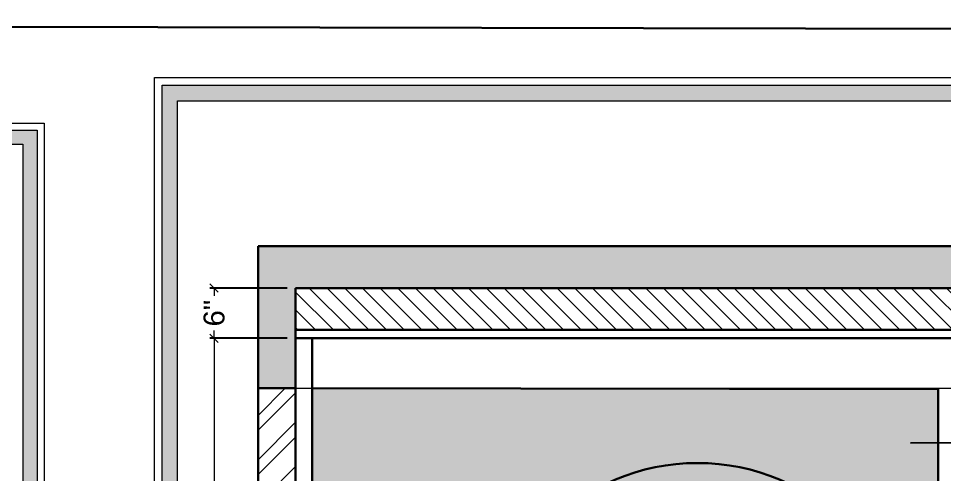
# Model space of a CAD drawing. Header units: millimetres. Extents: x 56222 to 3066687, y -650199 to -121287.
# Drawn here: x 131519.3 to 131630.2, y -183890.3 to -183835.7 of the extents above; entities that cross this region are included whole.
import ezdxf
from ezdxf import colors
from ezdxf.entities.mleader import LeaderData, LeaderLine
from ezdxf.math import Vec2, Vec3

# ---------------------------------------------------------------- set-up
doc = ezdxf.new("R2010")
doc.units = ezdxf.units.MM
doc.header["$MEASUREMENT"] = 0
doc.header["$PDMODE"] = 35
doc.linetypes.add('CENTER', pattern=[2, 1.25, -0.25, 0.25, -0.25])
doc.linetypes.add('DASHEDX2', pattern=[1.5, 1, -0.5])
doc.layers.get('Defpoints').update_dxf_attribs({"color": 220})
doc.layers.add('AR HATCH-7', color=7, linetype='Continuous')
for name, color, linetype, lineweight in [('dim05', 1, 'Continuous', 13), ('Dimension', 10, 'DASHEDX2', 20), ('FURNITURE', 32, 'Continuous', 9), ('GROUND FLOOR  ( HATCH )', 251, 'Continuous', 9), ('HACHA', 253, 'Continuous', 5), ('SECTION ( SLAB PLine )', 104, 'Continuous', 30), ('Text', 7, 'Continuous', 15), ('TILE', 14, 'Continuous', 9), ('wall', 7, 'Continuous', 30), ('XX~SLAB ( BEAM )~ ( DIM )', 7, 'Continuous', 9)]:
    doc.layers.add(name, color=color, linetype=linetype, lineweight=lineweight)
doc.styles.add('Arial', font='arial.ttf')
doc.styles.get("Standard").update_dxf_attribs({"font": 'arial.ttf', "height": 6})
doc.styles.add('style4', font='ARIALN.TTF')
doc.dimstyles.new('ISO-25', dxfattribs={"dimtxt": 2.5, "dimasz": 1, "dimexe": 0.5, "dimexo": 1, "dimtad": 0, "dimdec": 1, "dimlunit": 4, "dimtxsty": 'Standard', "dimblk": 'OBLIQUE', "dimcen": 2.5, "dimclrd": 1, "dimclre": 1, "dimclrt": 5, "dimadec": 0, "dimazin": 0, "dimtfac": 1, "dimtdec": 1, "dimtmove": 0, "dimatfit": 3, "dimfxl": 1, "dimlwd": -1, "dimarcsym": 0})

# ---------------------------------------------------------------- blocks, each defined once
blk = doc.blocks.new('_Oblique')
at = {"layer": 'wall', "color": 0, "lineweight": -2}
blk.add_line((-0.5, -0.5), (0.5, 0.5), dxfattribs=at)
blk = doc.blocks.new('*D161')
at = {"layer": 'Defpoints', "color": 0, "lineweight": 30, "transparency": 16777216}
for p in [(131542.7254088491, -183874.0075405371), (131552.4852042001, -183874.0075405371), (131554.4852042001, -183958.8319935744)]:
    blk.add_point(p, dxfattribs=at)
at = {"layer": 'dim05', "color": 1, "linetype": 'Continuous', "lineweight": -2, "transparency": 16777216}
for p, q in [((131551.4852042001, -183874.0075405371), (131542.2254088491, -183874.0075405371)), ((131553.4852042001, -183958.8319935744), (131542.2254088491, -183958.8319935744))]:
    blk.add_line(p, q, dxfattribs=at)
at = {"layer": 'dim05', "color": 1, "linetype": 'Continuous', "transparency": 16777216}
for p, q in [((131542.7254088491, -183874.0075405371), (131542.7254088491, -183912.4821817898)), ((131542.7254088491, -183958.8319935744), (131542.7254088491, -183920.3573523218))]:
    blk.add_line(p, q, dxfattribs=at)
at = {"layer": 'dim05', "color": 1, "transparency": 16777216}
for p, rotation in [((131542.7254088491, -183874.0075405371), 90), ((131542.7254088491, -183958.8319935744), 270)]:
    blk.add_blockref('_Oblique', p, dxfattribs=dict(at, rotation=rotation))
at = {"layer": 'dim05', "color": 5, "lineweight": 25, "transparency": 16777216, "insert": (131542.725408849, -183916.4197670558), "char_height": 2.5, "attachment_point": 5, "rotation": 90, "style": 'Arial'}
blk.add_mtext('7\'-1"', dxfattribs=at)
blk = doc.blocks.new('*D162')
at = {"layer": 'Defpoints', "color": 0, "lineweight": 30, "transparency": 16777216}
for p in [(131542.7254088491, -183868.0075405372), (131552.4852042001, -183868.0075405372), (131552.4852042001, -183874.0075405371)]:
    blk.add_point(p, dxfattribs=at)
at = {"layer": 'dim05', "color": 1, "linetype": 'Continuous', "lineweight": -2, "transparency": 16777216}
for p, q in [((131551.4852042001, -183868.0075405372), (131542.2254088491, -183868.0075405372)), ((131551.4852042001, -183874.0075405371), (131542.2254088491, -183874.0075405371))]:
    blk.add_line(p, q, dxfattribs=at)
at = {"layer": 'dim05', "color": 1, "linetype": 'Continuous', "transparency": 16777216}
for p, q in [((131542.7254088491, -183868.0075405372), (131542.7254088491, -183868.938986649)), ((131542.7254088491, -183874.0075405371), (131542.7254088491, -183873.0760944253))]:
    blk.add_line(p, q, dxfattribs=at)
at = {"layer": 'dim05', "color": 1, "transparency": 16777216}
for p, rotation in [((131542.7254088491, -183868.0075405372), 90), ((131542.7254088491, -183874.0075405371), 270)]:
    blk.add_blockref('_Oblique', p, dxfattribs=dict(at, rotation=rotation))
at = {"layer": 'dim05', "color": 5, "lineweight": 25, "transparency": 16777216, "insert": (131542.725408849, -183871.0075405372), "char_height": 2.5, "attachment_point": 5, "rotation": 90, "style": 'Arial'}
blk.add_mtext('6"', dxfattribs=at)

msp = doc.modelspace()

# ---------------------------------------------------------------- hatches: boundary and pattern name
at = {"layer": 'AR HATCH-7', "lineweight": 0, "true_color": 0x939598}
h = msp.add_hatch(dxfattribs=at)
h.set_pattern_fill('AR-CONC', color=252, angle=45)
h.set_pattern_definition([(94.99999999999997, (0, -839.1587696013448), (5.515519991722208, 4.628070788119675), [0.75, -8.25]), (40.00000000000002, (0, -839.1587696013448), (-6.299921673908859, 4.337681495980274), [0.6, -6.6]), (145.45144446, (0.459626655615763, -838.7730970378002), (-0.7844016433796002, 8.965752213322599), [0.63740192, -7.01142112]), (91.18419999999998, (-1.414213562373095, -837.7445560389717), (8.71693387946328, 6.376137762145187), [1.125, -12.375]), (141.63563549, (-0.6878023983646285, -837.213211693257), (-0.2790006838437646, 13.49711668190895), [0.95610342, -10.5171376]), (36.18416399000001, (-1.414213562373095, -837.7445560389717), (-0.2790006846561948, 13.49711667396096), [0.9, -9.90000001]), (66, (-0.3535533905932738, -837.3910026483785), (7.067715721143024, 1.373824764677699), [0.7499999999999997, -8.249999999999995]), (11.00000000000004, (-0.3535533905932738, -837.3910026483785), (-3.407085930619541, 6.848084353987662), [0.6, -6.6]), (116.45144474, (0.2354229155045856, -837.2765172521782), (3.660629749971532, 8.22190905583728), [0.6374019000000001, -7.01142112]), (82.50000000000001, (0, -839.1587696013448), (-2.267931853063402, 2.439898176125473), [0, -6.519999999999997, 0, -6.699999999999998, 0, -6.624999999999997]), (52.49999999999999, (0, -839.1587696013448), (-0.9287294220246007, 4.649094499003634), [0, -3.82, 0, -6.37, 0, -2.525]), (12.5, (-1.576848122046001, -840.7356177233909), (3.934181673192061, 3.615207618148607), [0, -2.5, 0, -7.8, 0, -10.35]), (2.499999999999997, (-2.283954903232549, -841.4427245045774), (3.415899831984662, 4.83159806873949), [0, -3.25, 0, -5.18, 0, -7.35])])
h.paths.add_polyline_path([(131737.9852042, -183863.007540537), (131547.9852042, -183863.007540537), (131547.9852042, -183880.007540537), (131552.4852042, -183880.007540537), (131552.4852042, -183868.0075405371), (131733.4852042001, -183868.0075405371), (131737.9852042, -183868.0075405371)])
h.paths.add_polyline_path([(131737.9852042, -183868.0075405371), (131733.4852042001, -183868.0075405371), (131733.4852042001, -183870.8266715393), (131737.9852042, -183870.7892567042)], flags=17)
h.paths.add_polyline_path([(131737.9852042, -183870.7892567042), (131733.4852042001, -183870.8266715393), (131733.4852042001, -183880.007540537), (131737.9852042, -183880.007540537)], flags=17)
at = {"layer": 'AR HATCH-7', "lineweight": 9, "true_color": 0x939598}
h = msp.add_hatch(dxfattribs=at)
h.set_pattern_fill('ANSI32', color=252, scale=10)
h.set_pattern_definition([(45, (252.5417360628489, -836.1587696013448), (-2.651650429449553, 2.651650429449553), []), (45, (254.3095030128489, -836.1587696013448), (-2.651650429449553, 2.651650429449553), [])])
h.paths.add_polyline_path([(131737.9852042001, -183880.007540537), (131733.4852042001, -183880.007540537), (131733.4852042, -183892.0180154019), (131737.9852042, -183891.9806005668)])
h.paths.add_polyline_path([(131737.9852042, -183891.9806005668), (131733.4852042001, -183892.0180154019), (131733.4852042, -183992.007540537), (131737.9852042, -183992.007540537)])
h.paths.add_polyline_path([(131552.4852042, -183880.007540537), (131547.9852042001, -183880.007540537), (131547.9852042001, -183992.007540537), (131552.4852042, -183992.007540537)])
at = {"layer": 'AR HATCH-7', "lineweight": 30, "true_color": 0xe7e2df, "transparency": 33554687}
h = msp.add_hatch(color=254, dxfattribs=at)
h.dxf.hatch_style = 1
edge = h.paths.add_edge_path()
edge.add_line((131629.4852042, -183880.007540537), (131554.4852042, -183880.007540537))
edge.add_line((131554.4852042, -183880.007540537), (131554.4852042, -183958.8319935743))
edge.add_line((131554.4852042, -183958.8319935743), (131575.4109527951, -183958.8319935743))
edge.add_line((131575.4109527951, -183958.8319935743), (131575.4109527951, -183923.1759334623))
edge.add_line((131575.4109527951, -183923.1759334623), (131571.6008610338, -183923.1800142943))
edge.add_line((131571.6008610338, -183923.1800142943), (131571.6008610338, -183936.1657326043))
edge.add_arc((131564.9832368958, -183934.9571118648), 6.72708802699688, 186.1842160076688, 349.64976563712423, ccw=False)
edge.add_line((131558.2952959588, -183935.6817906534), (131558.2952959588, -183899.7163798688))
edge.add_arc((131564.9832368958, -183900.4410586575), 6.727088026985101, 89.9999999997521, 173.8157839917849, ccw=False)
edge.add_line((131564.9832368958, -183893.7139706304), (131564.9480784975, -183893.713182822))
edge.add_line((131564.9480784975, -183893.713182822), (131564.9832368958, -183893.7139706304))
edge.add_arc((131564.9832368958, -183900.4410586575), 6.727088027022546, 10.350234362343485, 90, ccw=False)
edge.add_line((131571.6008610338, -183899.232437918), (131571.6008610338, -183923.1800142943))
edge.add_line((131571.6008610338, -183923.1800142943), (131575.4109527951, -183923.1759334623))
edge.add_line((131575.4109527951, -183923.1759334623), (131575.4109527951, -183914.1693078823))
edge.add_arc((131600.6325931214, -183914.1693078823), 25.22164032631554, 10.592526118590285, 180.0000000000661, ccw=False)
edge.add_line((131625.4244399521, -183909.5329869838), (131629.4852042, -183909.5276017279))
edge.add_line((131629.4852042, -183909.5276017279), (131629.4852042, -183880.007540537))
edge = h.paths.add_edge_path(flags=17)
edge.add_line((131629.4852042, -183909.5276017279), (131625.4244399521, -183909.5329869838))
edge.add_arc((131600.6325931213, -183914.1693078823), 25.22164032637873, 0, 10.592526118630872, ccw=False)
edge.add_line((131625.8542334477, -183914.1693078823), (131625.8542334477, -183923.0597938879))
edge.add_arc((131623.8542334482, -183927.0200567349), 4.436629555731371, 61.48083573710619, 63.20544899618699, ccw=False)
edge.add_line((131625.9725141191, -183923.1217790621), (131629.4852042, -183923.1180167648))
edge.add_line((131629.4852042, -183923.1180167648), (131629.4852042, -183909.5276017279))
edge = h.paths.add_edge_path(flags=17)
edge.add_line((131629.4852042, -183923.1180167648), (131625.9725141191, -183923.1217790621))
edge.add_arc((131623.8542334477, -183927.020056735), 4.436629556121227, 0, 61.48083573256878, ccw=False)
edge.add_arc((131623.8542334477, -183927.020056735), 4.436629556119442, -63.20544899150008, 0, ccw=False)
edge.add_line((131625.8542334477, -183930.9803195821), (131625.8542334477, -183934.7822679409))
edge.add_arc((131623.8542334477, -183938.7425307879), 4.436629556097421, -0.16745377865061073, 63.205448990995194, ccw=False)
edge.add_line((131628.2908440556, -183938.7554973508), (131629.4852042, -183938.7535271756))
edge.add_line((131629.4852042, -183938.7535271756), (131629.4852042, -183923.1180167648))
edge = h.paths.add_edge_path(flags=17)
edge.add_line((131629.4852042, -183938.7535271756), (131628.2908440556, -183938.7554973508))
edge.add_arc((131623.8542334477, -183938.742530788), 4.43662955613407, 296.7945510090048, 359.83254622210114, ccw=False)
edge.add_line((131625.8542334477, -183942.7027936351), (131625.8542334477, -183946.5047419938))
edge.add_arc((131623.8542334477, -183950.4650048409), 4.43662955611028, 0, 63.20544899150008, ccw=False)
edge.add_arc((131623.8542334477, -183950.4650048409), 4.436629556119442, -63.20544899150008, 0, ccw=False)
edge.add_line((131625.8542334477, -183954.425267688), (131625.8542334477, -183956.2330311606))
edge.add_line((131625.8542334477, -183956.2330311606), (131629.4852042, -183956.2291421778))
edge.add_line((131629.4852042, -183956.2291421778), (131629.4852042, -183938.7535271756))
h.paths.add_polyline_path([(131629.4852042, -183956.2291421778), (131625.8542334477, -183956.2330311606), (131625.8542334477, -183961.5644953605), (131629.4852042, -183961.5597665452)])
edge = h.paths.add_edge_path()
edge.add_line((131629.4852042, -183961.5597665452), (131625.8542334477, -183961.5644953605))
edge.add_line((131625.8542334477, -183961.5644953605), (131625.8542334477, -183971.9968994551))
edge.add_arc((131625.6303663733, -183973.9843308458), 1.999999999993403, 0, 83.57321245489419, ccw=False)
edge.add_line((131627.6303663733, -183973.9843308458), (131627.6303663734, -183992.007540537))
edge.add_line((131627.6303663734, -183992.007540537), (131629.4852042, -183992.007540537))
edge.add_line((131629.4852042, -183992.007540537), (131629.4852042, -183961.5597665452))
edge = h.paths.add_edge_path()
edge.add_line((131625.8542334477, -183961.5644953605), (131623.8542334477, -183961.5671000718))
edge.add_line((131623.8542334477, -183961.5671000718), (131623.8542334477, -183971.9843308458))
edge.add_line((131623.8542334477, -183971.9843308458), (131625.6303663733, -183971.9843308458))
edge.add_arc((131625.6303663733, -183973.9843308458), 2, 83.57321245323709, 89.9999999983325, ccw=False)
edge.add_line((131625.8542334477, -183971.9968994551), (131625.8542334477, -183961.5644953605))
h.paths.add_polyline_path([(131623.8542334477, -183961.5671000718), (131621.8542334477, -183961.5697047831), (131621.8542334477, -183971.9843308458), (131623.8542334477, -183971.9843308458)])
h.paths.add_polyline_path([(131625.8542334477, -183956.2330311606), (131623.8542334477, -183956.235173278), (131623.8542334477, -183961.5671000718), (131625.8542334477, -183961.5644953605)])
h.paths.add_polyline_path([(131623.8542334477, -183956.235173278), (131621.8542334477, -183956.2373153954), (131621.8542334477, -183961.5697047831), (131623.8542334477, -183961.5671000718)])
edge = h.paths.add_edge_path(flags=17)
edge.add_arc((131623.8542334477, -183950.4650048409), 4.436629556149379, 270.00000000037585, 296.79455100866596, ccw=False)
edge.add_line((131623.8542334477, -183954.901634397), (131623.8542334477, -183956.235173278))
edge.add_line((131623.8542334477, -183956.235173278), (131625.8542334477, -183956.2330311606))
edge.add_line((131625.8542334477, -183956.2330311606), (131625.8542334477, -183954.425267688))
edge = h.paths.add_edge_path(flags=17)
edge.add_arc((131623.8542334477, -183950.4650048409), 4.436629556148546, 243.20544899133398, 269.99999999962415, ccw=False)
edge.add_line((131621.8542334477, -183954.425267688), (131621.8542334477, -183956.2373153954))
edge.add_line((131621.8542334477, -183956.2373153954), (131623.8542334477, -183956.235173278))
edge.add_line((131623.8542334477, -183956.235173278), (131623.8542334477, -183954.901634397))
edge = h.paths.add_edge_path(flags=17)
edge.add_arc((131623.8542334477, -183938.7425307879), 4.436629556149379, 270.00000000037585, 296.79455100866596, ccw=False)
edge.add_line((131623.8542334477, -183943.1791603441), (131623.8542334477, -183946.0283752848))
edge.add_arc((131623.8542334477, -183950.465004841), 4.436629556148546, 63.20544899133398, 89.99999999962421, ccw=False)
edge.add_line((131625.8542334477, -183946.5047419938), (131625.8542334477, -183942.7027936351))
edge = h.paths.add_edge_path(flags=17)
edge.add_arc((131623.8542334477, -183938.7425307879), 4.436629556148546, 243.20544899133398, 269.99999999962415, ccw=False)
edge.add_line((131621.8542334477, -183942.7027936351), (131621.8542334477, -183946.5047419938))
edge.add_arc((131623.8542334477, -183950.465004841), 4.436629556149379, 90.00000000037579, 116.79455100866599, ccw=False)
edge.add_line((131623.8542334477, -183946.0283752848), (131623.8542334477, -183943.1791603441))
edge = h.paths.add_edge_path(flags=17)
edge.add_arc((131623.8542334477, -183927.020056735), 4.436629556149379, 270.00000000037585, 296.79455100866596, ccw=False)
edge.add_line((131623.8542334477, -183931.4566862911), (131623.8542334477, -183934.3059012319))
edge.add_arc((131623.8542334477, -183938.742530788), 4.436629556148546, 63.20544899133398, 89.99999999962421, ccw=False)
edge.add_line((131625.8542334477, -183934.7822679409), (131625.8542334477, -183930.9803195821))
edge = h.paths.add_edge_path(flags=17)
edge.add_arc((131623.8542334477, -183927.020056735), 4.436629556148546, 243.20544899133398, 269.99999999962415, ccw=False)
edge.add_line((131621.8542334477, -183930.9803195821), (131621.8542334477, -183934.7822679409))
edge.add_arc((131623.8542334477, -183938.742530788), 4.436629556149379, 90.00000000037579, 116.79455100866599, ccw=False)
edge.add_line((131623.8542334477, -183934.3059012319), (131623.8542334477, -183931.4566862911))
edge = h.paths.add_edge_path(flags=17)
edge.add_line((131625.4244399521, -183909.5329869838), (131623.3872443433, -183909.5356886475))
edge.add_arc((131600.6325931213, -183914.1693078823), 23.22164032640322, 0, 11.50999310778542, ccw=False)
edge.add_line((131623.8542334477, -183914.1693078823), (131623.8542334477, -183922.5834271789))
edge.add_arc((131623.8542334477, -183927.0200567351), 4.436629556148546, 63.20544899133398, 89.99999999962421, ccw=False)
edge.add_line((131625.8542334477, -183923.0597938879), (131625.8542334477, -183914.1693078823))
edge.add_arc((131600.6325931213, -183914.1693078823), 25.22164032637374, 0, 10.59252611863095)
edge = h.paths.add_edge_path(flags=16)
edge.add_line((131623.3872443433, -183909.5356886475), (131621.3428009816, -183909.538399923))
edge.add_arc((131600.6325931214, -183914.1693078823), 21.22164032631614, 7.861444828449748e-11, 12.60428963680431, ccw=False)
edge.add_line((131621.8542334477, -183914.1693078823), (131621.8542334477, -183923.0597938879))
edge.add_arc((131623.8542334477, -183927.0200567351), 4.436629556149379, 90.00000000037579, 116.79455100866599, ccw=False)
edge.add_line((131623.8542334477, -183922.5834271789), (131623.8542334477, -183914.1693078823))
edge.add_arc((131600.6325931213, -183914.1693078823), 23.22164032640285, 0, 11.50999310778547)
edge = h.paths.add_edge_path(flags=17)
edge.add_line((131575.4109527951, -183914.1693078823), (131575.4109527951, -183923.1759334623))
edge.add_line((131575.4109527951, -183923.1759334623), (131577.4109527951, -183923.1737913449))
edge.add_line((131577.4109527951, -183923.1737913449), (131577.4109527951, -183914.1693078823))
edge.add_arc((131600.6325931214, -183914.1693078823), 23.22164032631554, 11.509993107828393, 180, ccw=False)
edge.add_line((131623.3872443433, -183909.5356886475), (131625.4244399521, -183909.5329869838))
edge.add_arc((131600.6325931214, -183914.1693078823), 25.22164032632151, 10.59252611865526, 180)
edge = h.paths.add_edge_path(flags=16)
edge.add_line((131577.4109527951, -183914.1693078823), (131577.4109527951, -183923.1737913449))
edge.add_line((131577.4109527951, -183923.1737913449), (131579.4109527951, -183923.1716492275))
edge.add_line((131579.4109527951, -183923.1716492275), (131579.4109527951, -183914.1693078823))
edge.add_arc((131600.6325931214, -183914.1693078823), 21.22164032631554, 12.604289636727685, 180, ccw=False)
edge.add_line((131621.3428009816, -183909.538399923), (131623.3872443433, -183909.5356886475))
edge.add_arc((131600.6325931214, -183914.1693078823), 23.22164032631766, 11.50999310782845, 180)
h.paths.add_polyline_path([(131579.4109527951, -183923.1716492275), (131577.4109527951, -183923.1737913449), (131577.4109527951, -183956.2849167579), (131579.4109527951, -183956.2827746405)], flags=17)
h.paths.add_polyline_path([(131577.4109527951, -183923.1737913449), (131575.4109527951, -183923.1759334623), (131575.4109527951, -183956.2870588753), (131577.4109527951, -183956.2849167579)], flags=17)
h.paths.add_polyline_path([(131579.4109527951, -183956.2827746405), (131577.4109527951, -183956.2849167579), (131577.4109527951, -183958.8319935743), (131579.4109527951, -183958.8319935743)], flags=17)
h.paths.add_polyline_path([(131577.4109527951, -183956.2849167579), (131575.4109527951, -183956.2870588753), (131575.4109527951, -183958.8319935743), (131577.4109527951, -183958.8319935743)], flags=17)
at = {"layer": 'Dimension', "linetype": 'Continuous', "true_color": 0xd39e00}
h = msp.add_hatch(color=42, dxfattribs=at)
h.paths.add_polyline_path([(131536.4990437951, -183843.736034061), (131536.4990437951, -184028.5721332844), (131799.0968054884, -184028.5721332844), (131799.0968054884, -183843.736034061)])
h.paths.add_polyline_path([(131538.3420062482, -183845.5789965139), (131797.2538430354, -183845.5789965139), (131797.2538430354, -184026.7291708314), (131538.3420062482, -184026.7291708314)], flags=16)
h = msp.add_hatch(color=42, dxfattribs=at)
h.paths.add_polyline_path([(131281.5688555231, -183849.1093174025), (131281.5688555231, -184017.992179338), (131521.5017567203, -184017.992179338), (131521.5017567203, -183849.1093174025)])
h.paths.add_polyline_path([(131283.2527515522, -183850.7932134314), (131519.8178606913, -183850.7932134314), (131519.8178606913, -184016.308283309), (131283.2527515522, -184016.308283309)], flags=16)
at = {"layer": 'GROUND FLOOR  ( HATCH )', "linetype": 'CENTER', "lineweight": 15}
h = msp.add_hatch(dxfattribs=at)
h.set_pattern_fill('ANSI31', color=6, scale=12, angle=90, style=0)
h.set_pattern_definition([(135, (0, 0), (-1.060660171779821, -1.060660171779821), [])])
h.paths.add_polyline_path([(131733.4852042001, -183868.0075405371), (131552.4852042, -183868.0075405371), (131552.4852042, -183873.0075405371), (131733.4852042001, -183873.0075405371)])

# ---------------------------------------------------------------- linework, layer by layer
at = {"layer": 'Dimension', "color": 42, "linetype": 'Continuous', "true_color": 0xd39e00}
for points in [[(131535.5775625686, -183842.8145528345), (131800.0182867149, -183842.8145528345), (131800.0182867149, -184029.493614511), (131535.5775625686, -184029.493614511)], [(131536.4990437951, -183843.736034061), (131799.0968054884, -183843.736034061), (131799.0968054884, -184028.5721332844), (131536.4990437951, -184028.5721332844)], [(131538.3420062482, -183845.5789965139), (131797.2538430354, -183845.5789965139), (131797.2538430354, -184026.7291708315), (131538.3420062482, -184026.7291708315)], [(131280.7269075086, -183848.2673693879), (131522.3437047348, -183848.2673693879), (131522.3437047348, -184018.8341273526), (131280.7269075086, -184018.8341273526)], [(131281.5688555231, -183849.1093174025), (131521.5017567203, -183849.1093174025), (131521.5017567203, -184017.992179338), (131281.5688555231, -184017.992179338)], [(131283.2527515522, -183850.7932134314), (131519.8178606913, -183850.7932134314), (131519.8178606913, -184016.308283309), (131283.2527515522, -184016.308283309)]]:
    msp.add_lwpolyline(points, close=True, dxfattribs=at)
at = {"layer": 'FURNITURE', "lineweight": 30}
for p, q in [((131554.4852042, -183874.0075405371), (131554.4852042, -183992.007540537)), ((131629.4852042, -183880.0892298242), (131554.4852042, -183880.007540537)), ((131629.4852042, -183992.007540537), (131629.4852042, -183880.007540537))]:
    msp.add_line(p, q, dxfattribs=at)
msp.add_arc((131600.6325931214, -183914.1693078823), 25.22164032631554, 0, 180, dxfattribs=at)
at = {"layer": 'HACHA', "color": 9, "lineweight": 5, "true_color": 0xc7c8ca}
msp.add_line((131552.4852042, -183880.007540537), (131673.4852042, -183880.007540537), dxfattribs=at)
at = {"layer": 'SECTION ( SLAB PLine )', "color": 1}
for p, q in [((131547.9852042, -183863.007540537), (131547.9852042, -183880.007540537)), ((131547.9852042, -183863.007540537), (131737.9852042, -183863.007540537)), ((131552.4852042, -183868.0075405371), (131552.4852042, -183880.007540537)), ((131552.4852042, -183868.0075405371), (131733.4852042001, -183868.0075405371)), ((131547.9852042, -183880.007540537), (131552.4852042, -183880.007540537))]:
    msp.add_line(p, q, dxfattribs=at)
at = {"layer": 'SECTION ( SLAB PLine )', "color": 6}
for p, q in [((131552.4852042, -183873.0075405371), (131733.4852042001, -183873.0075405371)), ((131552.4852042, -183874.0075405371), (131733.4852042001, -183874.0075405371))]:
    msp.add_line(p, q, dxfattribs=at)
at = {"layer": 'TILE', "color": 3, "lineweight": 30}
msp.add_lwpolyline([(130964.5785425198, -183835.7459144825), (133130.6841183917, -183839.6776974277), (133130.6841183917, -184636.784151618), (130964.5785425198, -184632.8523686728)], close=True, dxfattribs=at)
at = {"layer": 'XX~SLAB ( BEAM )~ ( DIM )', "lineweight": 30}
for p, q in [((131547.9852042, -183880.007540537), (131547.9852042, -183992.007540537)), ((131552.4852042, -183880.007540537), (131552.4852042, -183992.007540537))]:
    msp.add_line(p, q, dxfattribs=at)

# ---------------------------------------------------------------- dimensions: what is measured, and where the dimension line sits
at = {"layer": 'dim05', "color": 27, "lineweight": 25, "true_color": 0x7d5120}
for base, p1, p2, picture, middle in [((131542.7254088491, -183868.0075405372), (131552.4852042, -183874.0075405371), (131552.4852042, -183868.0075405371), '*D162', (131542.725408849, -183871.0075405372)), ((131542.7254088491, -183874.0075405371), (131554.4852042, -183958.8319935743), (131552.4852042, -183874.0075405371), '*D161', (131542.725408849, -183916.4197670558))]:
    dim = msp.add_linear_dim(base=base, p1=p1, p2=p2, angle=90, dimstyle='ISO-25', override={"dimtxsty": 'Arial', "dimtmove": 1}, dxfattribs=at)
    dim.commit()
    dim.dimension.update_dxf_attribs({"geometry": picture, "text_midpoint": middle})

# ---------------------------------------------------------------- leaders
at = {"layer": 'Text', "color": 1, "lineweight": 0, "ltscale": 20}
ml = msp.add_multileader_mtext('Standard', dxfattribs=at)
ml.set_content('wall \\Ppaneling', color=1, style='style4')
ml.set_leader_properties()
ml.build(insert=Vec2(0, 0))
ml.multileader.update_dxf_attribs({"dogleg_length": 2.024561314337916, "arrow_head_size": 2})
ctx = ml.context
ctx.base_point, ctx.char_height, ctx.arrow_head_size, ctx.landing_gap_size, ctx.plane_origin = Vec3(131741.0228420548, -183886.3270535803), 3, 2, 0.4, Vec3(131673.9873459915, -183886.3270535803)
notes = []
notes.append((ctx, [(0, (1, 1, 0), (131738.9982807405, -183886.3270535803), (1, 0), 2.024561314337916, [(0, [(131624.1497500835, -183886.5165037454)], 0, [])])]))
ctx.mtext.insert = Vec3(131741.4228420548, -183884.3860576731)
for ctx, leaders in notes:
    for number, flags, end, landing, length, lines in leaders:
        leader = LeaderData()
        leader.index, (leader.has_last_leader_line, leader.has_dogleg_vector, leader.attachment_direction) = number, flags
        leader.last_leader_point, leader.dogleg_vector, leader.dogleg_length = Vec3(end), Vec3(landing), length
        for number, points, colour, breaks in lines:
            line = LeaderLine()
            line.index, line.vertices, line.color, line.breaks = number, Vec3.list(points), colors.encode_raw_color(colour), breaks
            leader.lines.append(line)
        ctx.leaders.append(leader)

doc.saveas('drawing.dxf')
